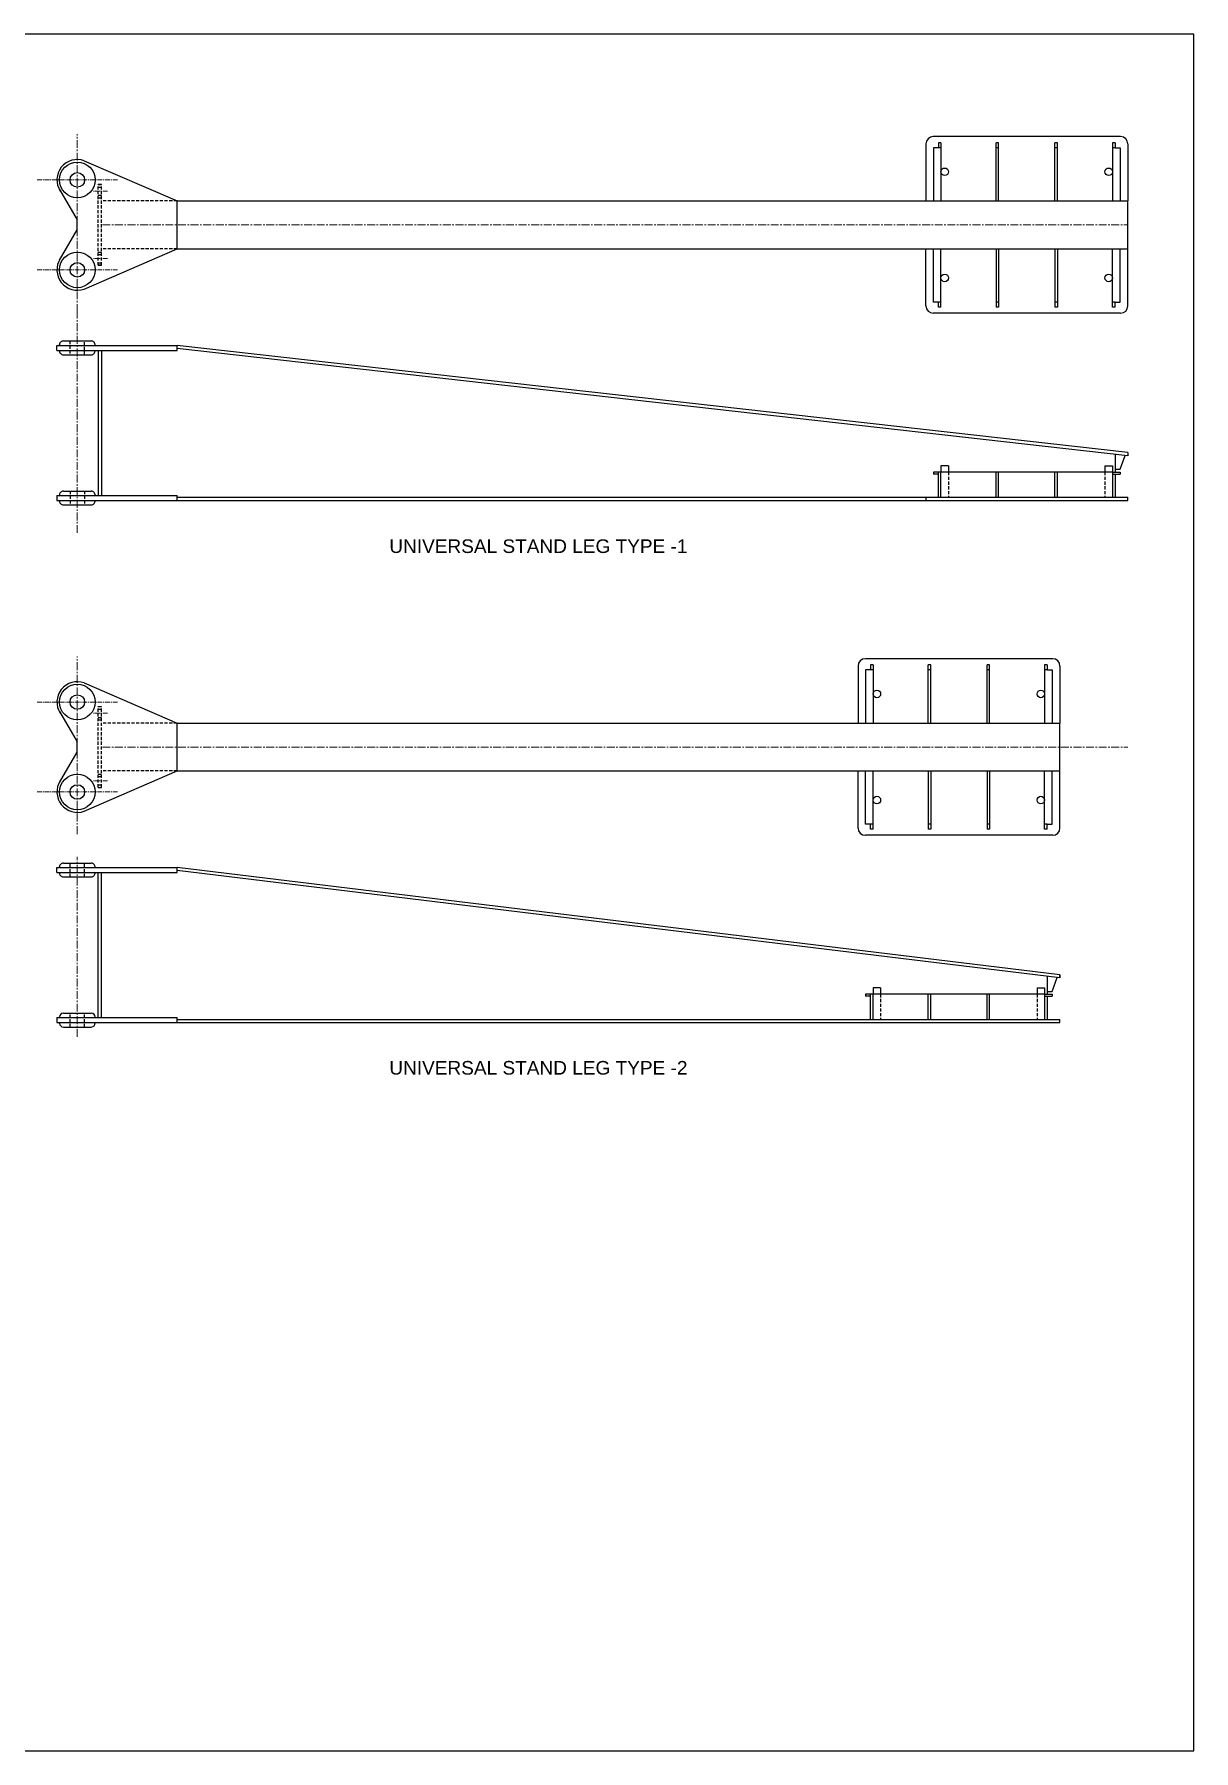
# Model space of a CAD drawing. Header units: inches. Extents: x 20692 to 39937, y 1423 to 15031.
# Drawn here: x 30745 to 39937, y 1423 to 15031 of the extents above; entities that cross this region are included whole.
import ezdxf

# ---------------------------------------------------------------- set-up
doc = ezdxf.new("R2010")
doc.units = ezdxf.units.IN
doc.header["$MEASUREMENT"] = 0
doc.linetypes.add('CENTER', pattern=[2, 1.25, -0.25, 0.25, -0.25])
doc.linetypes.add('HIDDEN', pattern=[0.375, 0.25, -0.125])
doc.styles.get("Standard").update_dxf_attribs({"font": 'arial.ttf'})

msp = doc.modelspace()

# ---------------------------------------------------------------- linework, layer by layer
at = {"linetype": 'CENTER', "lineweight": 5, "ltscale": 50}
for p, q in [((31085.7, 12829.8), (31085.7, 14238.7)), ((31284.1, 13520), (39415.2, 13520)), ((31085.7, 11077.2), (31085.7, 12829.8)), ((31085.7, 8690.1), (31085.7, 10099)), ((31284.1, 9380.3), (39415.2, 9380.3)), ((31085.7, 7082.8), (31085.7, 8509.9))]:
    msp.add_line(p, q, dxfattribs=at)
for p, q in [((37814.4, 14162.3), (37814.4, 13710)), ((39357.6, 14220), (37872, 14220)), ((37933.5, 14171.6), (37913.5, 14171.6)), ((37913.5, 14171.6), (37913.5, 14131.6)), ((37933.5, 14171.6), (37933.5, 13710)), ((38370.5, 13710), (38370.5, 14171.6)), ((38390.5, 14171.6), (38370.5, 14171.6)), ((38390.5, 13710), (38390.5, 14171.6)), ((38837.5, 13710), (38837.5, 14171.6)), ((38857.5, 14171.6), (38837.5, 14171.6)), ((38857.5, 13710), (38857.5, 14171.6)), ((39293.5, 14171.6), (39293.5, 13710)), ((39313.5, 14171.6), (39293.5, 14171.6)), ((39313.5, 14171.6), (39313.5, 14131.6)), ((39415.2, 14162.3), (39415.2, 13710)), ((31140, 14028.7), (31877, 13710)), ((37873.5, 14131.6), (37873.5, 13710)), ((37913.5, 14131.6), (37873.5, 14131.6)), ((37933.5, 14131.6), (37913.5, 14131.6)), ((38390.5, 14131.6), (38370.5, 14131.6)), ((38857.5, 14131.6), (38837.5, 14131.6)), ((39313.5, 14131.6), (39293.5, 14131.6)), ((39313.5, 14131.6), (39353.5, 14131.6)), ((39353.5, 14131.6), (39353.5, 13710)), ((30943.1, 13800.6), (31085.7, 13560)), ((31877, 13710), (39415.2, 13710)), ((31877, 13330), (31877, 13710)), ((39415.2, 13330), (39415.2, 13710)), ((30943.1, 13239.3), (31085.7, 13480)), ((31085.7, 13480), (31085.7, 13560)), ((31085.7, 13480), (31085.7, 13560)), ((31140, 13011.3), (31877, 13330)), ((31252, 13220), (31277, 13220)), ((31877, 13330), (39415.2, 13330)), ((37814.4, 12877.6), (37814.4, 13330)), ((37873.5, 12908.3), (37873.5, 13330)), ((37933.5, 12868.3), (37933.5, 13330)), ((38370.5, 13330), (38370.5, 12868.3)), ((38390.5, 13330), (38390.5, 12868.3)), ((38837.5, 13330), (38837.5, 12868.3)), ((38857.5, 13330), (38857.5, 12868.3)), ((39293.5, 12868.3), (39293.5, 13330)), ((39353.5, 12908.3), (39353.5, 13330)), ((39415.2, 12877.6), (39415.2, 13330)), ((39357.6, 12820), (37872, 12820)), ((37913.5, 12908.3), (37873.5, 12908.3)), ((37933.5, 12908.3), (37913.5, 12908.3)), ((37913.5, 12868.3), (37913.5, 12908.3)), ((37933.5, 12868.3), (37913.5, 12868.3)), ((38390.5, 12908.3), (38370.5, 12908.3)), ((38390.5, 12868.3), (38370.5, 12868.3)), ((38857.5, 12908.3), (38837.5, 12908.3)), ((38857.5, 12868.3), (38837.5, 12868.3)), ((39313.5, 12908.3), (39293.5, 12908.3)), ((39313.5, 12868.3), (39293.5, 12868.3)), ((39313.5, 12868.3), (39313.5, 12908.3)), ((39313.5, 12908.3), (39353.5, 12908.3)), ((30924.2, 12565), (31877, 12565)), ((30924.2, 12525), (30924.2, 12565)), ((30924.2, 12525), (31877, 12525)), ((30944.2, 12565), (30944.2, 12570.9)), ((30944.2, 12519.1), (30944.2, 12525)), ((30974.8, 12600), (31196.6, 12600)), ((31227.2, 12565), (31227.2, 12570.9)), ((31227.2, 12565), (31227.2, 12570.9)), ((31227.2, 12519.1), (31227.2, 12525)), ((31227.2, 12519.1), (31227.2, 12525)), ((31252, 12525), (31252, 11375)), ((31277, 12525), (31277, 11375)), ((39415.2, 11715), (31877, 12565)), ((31877, 12525), (31877, 12565)), ((39415.2, 11689.9), (31877, 12539.9)), ((30974.8, 12490), (31196.6, 12490)), ((39415.2, 11715), (39415.2, 11689.9)), ((37993.5, 11610), (37933.5, 11610)), ((37933.5, 11610), (37933.5, 11560)), ((37993.5, 11610), (37993.5, 11560)), ((39233.5, 11610), (39293.5, 11610)), ((39233.5, 11610), (39233.5, 11560)), ((39293.5, 11610), (39293.5, 11560)), ((39313.5, 11701.3), (39313.5, 11560)), ((39313.5, 11582.8), (39353.5, 11582.8)), ((39353.5, 11582.8), (39393.5, 11692.3)), ((37873.5, 11560), (37873.5, 11544)), ((37913.5, 11560), (37873.5, 11560)), ((37913.5, 11544), (37873.5, 11544)), ((39293.5, 11560), (37913.5, 11560)), ((37913.5, 11360), (37913.5, 11560)), ((37933.5, 11360), (37933.5, 11560)), ((38370.5, 11360), (38370.5, 11560)), ((38390.5, 11360), (38390.5, 11560)), ((38837.5, 11360), (38837.5, 11560)), ((38857.5, 11360), (38857.5, 11560)), ((39293.5, 11560), (39293.5, 11360)), ((39293.5, 11560), (39353.5, 11560)), ((39293.5, 11544), (39353.5, 11544)), ((39313.5, 11544), (39313.5, 11360)), ((39353.5, 11560), (39353.5, 11544)), ((30924.2, 11375), (30924.2, 11335)), ((30924.2, 11375), (31877, 11375)), ((30924.2, 11335), (31877, 11335)), ((30924.2, 11335), (31877, 11335)), ((30944.2, 11380.9), (30944.2, 11375)), ((30944.2, 11335), (30944.2, 11329.1)), ((30974.8, 11410), (31196.6, 11410)), ((30974.8, 11300), (31196.6, 11300)), ((31227.2, 11380.9), (31227.2, 11375)), ((31227.2, 11380.9), (31227.2, 11375)), ((31227.2, 11335), (31227.2, 11329.1)), ((31227.2, 11335), (31227.2, 11329.1)), ((31877, 11335), (31877, 11375)), ((31877, 11360), (39415.2, 11360)), ((31877, 11335), (39415.2, 11335)), ((37814.4, 11360), (37814.4, 11335)), ((39415.2, 11335), (39415.2, 11360)), ((38819.4, 10080.3), (37333.8, 10080.3)), ((37276.2, 10022.6), (37276.2, 9570.3)), ((37335.3, 9991.9), (37335.3, 9570.3)), ((37375.3, 9991.9), (37335.3, 9991.9)), ((37395.3, 10031.9), (37375.3, 10031.9)), ((37375.3, 10031.9), (37375.3, 9991.9)), ((37395.3, 9991.9), (37375.3, 9991.9)), ((37395.3, 10031.9), (37395.3, 9570.3)), ((37832.3, 9570.3), (37832.3, 10031.9)), ((37852.3, 10031.9), (37832.3, 10031.9)), ((37852.3, 9991.9), (37832.3, 9991.9)), ((37852.3, 9570.3), (37852.3, 10031.9)), ((38299.3, 9570.3), (38299.3, 10031.9)), ((38319.3, 10031.9), (38299.3, 10031.9)), ((38319.3, 9991.9), (38299.3, 9991.9)), ((38319.3, 9570.3), (38319.3, 10031.9)), ((38755.3, 10031.9), (38755.3, 9570.3)), ((38775.3, 10031.9), (38755.3, 10031.9)), ((38775.3, 9991.9), (38755.3, 9991.9)), ((38775.3, 10031.9), (38775.3, 9991.9)), ((38775.3, 9991.9), (38815.3, 9991.9)), ((38815.3, 9991.9), (38815.3, 9570.3)), ((38877, 10022.6), (38877, 9570.3)), ((31140, 9889), (31877, 9570.3)), ((30943.1, 9660.9), (31085.7, 9420.3)), ((31877, 9190.3), (31877, 9570.3)), ((31877, 9570.3), (38877, 9570.3)), ((38877, 9190.3), (38877, 9570.3)), ((31085.7, 9340.3), (31085.7, 9420.3)), ((31085.7, 9340.3), (31085.7, 9420.3)), ((30943.1, 9099.6), (31085.7, 9340.3)), ((31140, 8871.6), (31877, 9190.3)), ((31877, 9190.3), (38877, 9190.3)), ((37276.2, 8737.9), (37276.2, 9190.3)), ((37335.3, 8768.6), (37335.3, 9190.3)), ((37395.3, 8728.6), (37395.3, 9190.3)), ((37832.3, 9190.3), (37832.3, 8728.6)), ((37852.3, 9190.3), (37852.3, 8728.6)), ((38299.3, 9190.3), (38299.3, 8728.6)), ((38319.3, 9190.3), (38319.3, 8728.6)), ((38755.3, 8728.6), (38755.3, 9190.3)), ((38815.3, 8768.6), (38815.3, 9190.3)), ((38877, 8737.9), (38877, 9190.3)), ((31252, 9080.3), (31277, 9080.3)), ((31252, 9060.3), (31277, 9060.3)), ((37375.3, 8768.6), (37335.3, 8768.6)), ((37395.3, 8768.6), (37375.3, 8768.6)), ((37375.3, 8728.6), (37375.3, 8768.6)), ((37395.3, 8728.6), (37375.3, 8728.6)), ((37852.3, 8768.6), (37832.3, 8768.6)), ((37852.3, 8728.6), (37832.3, 8728.6)), ((38319.3, 8768.6), (38299.3, 8768.6)), ((38319.3, 8728.6), (38299.3, 8728.6)), ((38775.3, 8768.6), (38755.3, 8768.6)), ((38775.3, 8728.6), (38755.3, 8728.6)), ((38775.3, 8728.6), (38775.3, 8768.6)), ((38775.3, 8768.6), (38815.3, 8768.6)), ((38819.4, 8680.3), (37333.8, 8680.3)), ((30974.8, 8460.3), (31196.6, 8460.3)), ((30924.2, 8385.3), (30924.2, 8425.3)), ((30924.2, 8425.3), (31877, 8425.3)), ((30924.2, 8385.3), (31877, 8385.3)), ((30944.2, 8425.3), (30944.2, 8431.2)), ((30944.2, 8379.5), (30944.2, 8385.3)), ((30974.8, 8350.3), (31196.6, 8350.3)), ((31227.2, 8425.3), (31227.2, 8431.2)), ((31227.2, 8425.3), (31227.2, 8431.2)), ((31227.2, 8379.5), (31227.2, 8385.3)), ((31227.2, 8379.5), (31227.2, 8385.3)), ((31252, 7235.3), (31252, 8385.3)), ((31277, 7235.3), (31277, 8385.3)), ((38877, 7575.2), (31877, 8425.3)), ((31877, 8385.3), (31877, 8425.3)), ((38877, 7550), (31877, 8400.2)), ((38775.3, 7561.7), (38775.3, 7420.3)), ((38815.3, 7443.2), (38855.3, 7552.6)), ((38877, 7575.3), (38877, 7550.2)), ((38877, 7550), (38877, 7575.2)), ((37335.3, 7420.3), (37335.3, 7404.3)), ((37375.3, 7420.3), (37335.3, 7420.3)), ((37375.3, 7404.3), (37335.3, 7404.3)), ((38755.3, 7420.3), (37375.3, 7420.3)), ((37375.3, 7220.3), (37375.3, 7420.3)), ((37455.3, 7470.3), (37395.3, 7470.3)), ((37395.3, 7470.3), (37395.3, 7420.3)), ((37395.3, 7220.3), (37395.3, 7420.3)), ((37455.3, 7470.3), (37455.3, 7420.3)), ((37832.3, 7220.3), (37832.3, 7420.3)), ((37852.3, 7220.3), (37852.3, 7420.3)), ((38299.3, 7220.3), (38299.3, 7420.3)), ((38319.3, 7220.3), (38319.3, 7420.3)), ((38695.3, 7470.3), (38755.3, 7470.3)), ((38695.3, 7470.3), (38695.3, 7420.3)), ((38755.3, 7470.3), (38755.3, 7420.3)), ((38755.3, 7420.3), (38755.3, 7220.3)), ((38755.3, 7420.3), (38815.3, 7420.3)), ((38755.3, 7404.3), (38815.3, 7404.3)), ((38775.3, 7443.2), (38815.3, 7443.2)), ((38775.3, 7404.3), (38775.3, 7220.3)), ((38815.3, 7420.3), (38815.3, 7404.3)), ((30924.2, 7235.3), (30924.2, 7195.3)), ((30924.2, 7235.3), (31877, 7235.3)), ((30944.2, 7235.3), (30944.2, 7241.2)), ((30974.8, 7270.3), (31196.6, 7270.3)), ((31227.3, 7238.3), (31227.3, 7235.3)), ((31877, 7195.3), (31877, 7235.3)), ((31877, 7220.3), (38877, 7220.3)), ((38877, 7195.3), (38877, 7220.3)), ((38877, 7195.3), (38877, 7220.3)), ((30924.2, 7195.3), (31877, 7195.3)), ((30924.2, 7195.3), (31877, 7195.3)), ((30944.2, 7189.5), (30944.2, 7195.3)), ((30974.8, 7160.3), (31196.6, 7160.3)), ((31227.3, 7195.3), (31227.3, 7192.4)), ((31877, 7195.3), (38877, 7195.3))]:
    msp.add_line(p, q)
at = {"linetype": 'CENTER', "lineweight": 5, "ltscale": 30}
for p, q in [((30766.4, 13876.6), (31404.9, 13876.6)), ((31325.8, 13787.5), (31206.8, 13787.5)), ((31325.8, 13252.5), (31206.8, 13252.5)), ((30766.4, 13163.4), (31404.9, 13163.4)), ((30766.4, 9736.9), (31404.9, 9736.9)), ((31325.8, 9647.8), (31206.8, 9647.8)), ((30766.4, 9023.7), (31404.9, 9023.7)), ((31325.8, 9112.8), (31206.8, 9112.8))]:
    msp.add_line(p, q, dxfattribs=at)
at = {"linetype": 'HIDDEN', "ltscale": 100}
for p, q in [((31252, 13840), (31277, 13840)), ((31277, 13840), (31252, 13840)), ((31252, 13200), (31252, 13840)), ((31252, 13820), (31277, 13820)), ((31252, 13755), (31277, 13755)), ((31277, 13200), (31277, 13840)), ((31252, 13735), (31277, 13735)), ((31877, 13710), (31277, 13710)), ((31252, 13305), (31277, 13305)), ((31252, 13285), (31277, 13285)), ((31252, 13200), (31277, 13200)), ((31277, 13200), (31252, 13200)), ((31877, 13330), (31277, 13330)), ((31025.4, 12600), (31025.4, 12490)), ((31143.2, 12490), (31143.2, 12600)), ((37993.5, 11560), (37993.5, 11360)), ((39233.5, 11560), (39233.5, 11360)), ((31028.2, 11410), (31028.2, 11300)), ((31143.2, 11410), (31143.2, 11300)), ((31252, 9700.3), (31277, 9700.3)), ((31252, 9060.3), (31252, 9700.3)), ((31252, 9680.3), (31277, 9680.3)), ((31277, 9060.3), (31277, 9700.3)), ((31252, 9615.3), (31277, 9615.3)), ((31252, 9595.3), (31277, 9595.3)), ((31877, 9570.3), (31277, 9570.3)), ((31252, 9165.3), (31277, 9165.3)), ((31252, 9145.3), (31277, 9145.3)), ((31877, 9190.3), (31277, 9190.3)), ((31028.2, 8350.3), (31028.2, 8460.3)), ((31143.2, 8350.3), (31143.2, 8460.3)), ((37455.3, 7420.3), (37455.3, 7220.3)), ((38695.3, 7420.3), (38695.3, 7220.3)), ((31028.2, 7160.3), (31028.2, 7270.3)), ((31143.2, 7160.3), (31143.2, 7270.3))]:
    msp.add_line(p, q, dxfattribs=at)
msp.add_lwpolyline([(20691.6, 1422.8), (39937.2, 1422.8), (39937.2, 15030.8), (20691.6, 15030.8)], close=True)
for centre, radius in [((31085.7, 13876.6), 141.5), ((31085.7, 13876.6), 57.5), ((37963.5, 13940.8), 30), ((39263.5, 13940.8), 30), ((31085.7, 13163.4), 141.5), ((31085.7, 13163.4), 57.5), ((37963.5, 13099.1), 30), ((39263.5, 13099.1), 30), ((31085.7, 9736.9), 141.5), ((37425.3, 9801.1), 30), ((38725.3, 9801.1), 30), ((31085.7, 9736.9), 57.5), ((31085.7, 9023.7), 141.5), ((31085.7, 9023.7), 57.5), ((37425.3, 8959.4), 30), ((38725.3, 8959.4), 30)]:
    msp.add_circle(centre, radius)
for centre, radius, start, end in [((37872, 14162.3), 57.6, 90, 180), ((39357.6, 14162.3), 57.6, 0, 90), ((31085.7, 13876.6), 161.5, 70.34022, 213.24645), ((31085.7, 13163.4), 161.5, 146.75355, 289.65978), ((37872, 12877.6), 57.6, 180, 270), ((39357.6, 12877.6), 57.6, 270, 0), ((30976.1, 12568), 32.1, 92.33423, 185.26123), ((30976.1, 12522.1), 32.1, 174.73877, 267.66577), ((31195.2, 12568), 32.1, 354.73877, 87.66577), ((31195.2, 12522.1), 32.1, 272.33423, 5.26123), ((30976.1, 11378), 32.1, 92.33423, 185.26123), ((30976.1, 11332.1), 32.1, 174.73877, 267.66577), ((31195.2, 11378), 32.1, 354.73877, 87.66577), ((31195.2, 11332.1), 32.1, 272.33423, 5.26123), ((37333.8, 10022.6), 57.6, 90, 180), ((38819.4, 10022.6), 57.6, 0, 90), ((31085.7, 9736.9), 161.5, 70.34022, 213.24645), ((31085.7, 9023.7), 161.5, 146.75355, 289.65978), ((37333.8, 8737.9), 57.6, 180, 270), ((38819.4, 8737.9), 57.6, 270, 0), ((30976.1, 8428.3), 32.1, 92.33423, 185.26123), ((31195.2, 8428.3), 32.1, 354.73877, 87.66577), ((30976.1, 8382.4), 32.1, 174.73877, 267.66577), ((31195.2, 8382.4), 32.1, 272.33423, 5.26123), ((30976.1, 7238.3), 32.1, 92.33423, 174.73877), ((31195.2, 7238.3), 32.1, 360, 87.66577), ((30976.1, 7192.4), 32.1, 185.26123, 267.66577), ((31195.2, 7192.4), 32.1, 272.33423, 360)]:
    msp.add_arc(centre, radius, start, end)

# ---------------------------------------------------------------- texts
at = {"char_height": 108, "attachment_point": 1}
for s, insert in [('UNIVERSAL STAND LEG TYPE -1', (33559.5, 11026.6)), ('UNIVERSAL STAND LEG TYPE -2', (33559.5, 6890.9))]:
    msp.add_mtext_dynamic_manual_height_columns(s, width=5938.763, gutter_width=1, heights=[0], dxfattribs=dict(at, insert=insert))

doc.saveas('drawing.dxf')
